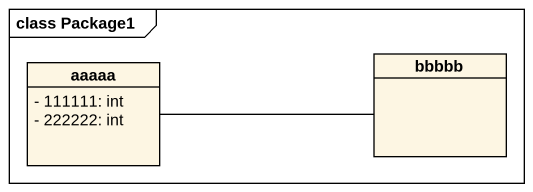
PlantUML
@startuml
mainframe class Package1
hide circle
hide empty members
skinparam classAttributeIconSize 0
class aaaaa {
  - 111111: int
  - 222222: int
}
class bbbbb
aaaaa -right- bbbbb
@enduml
